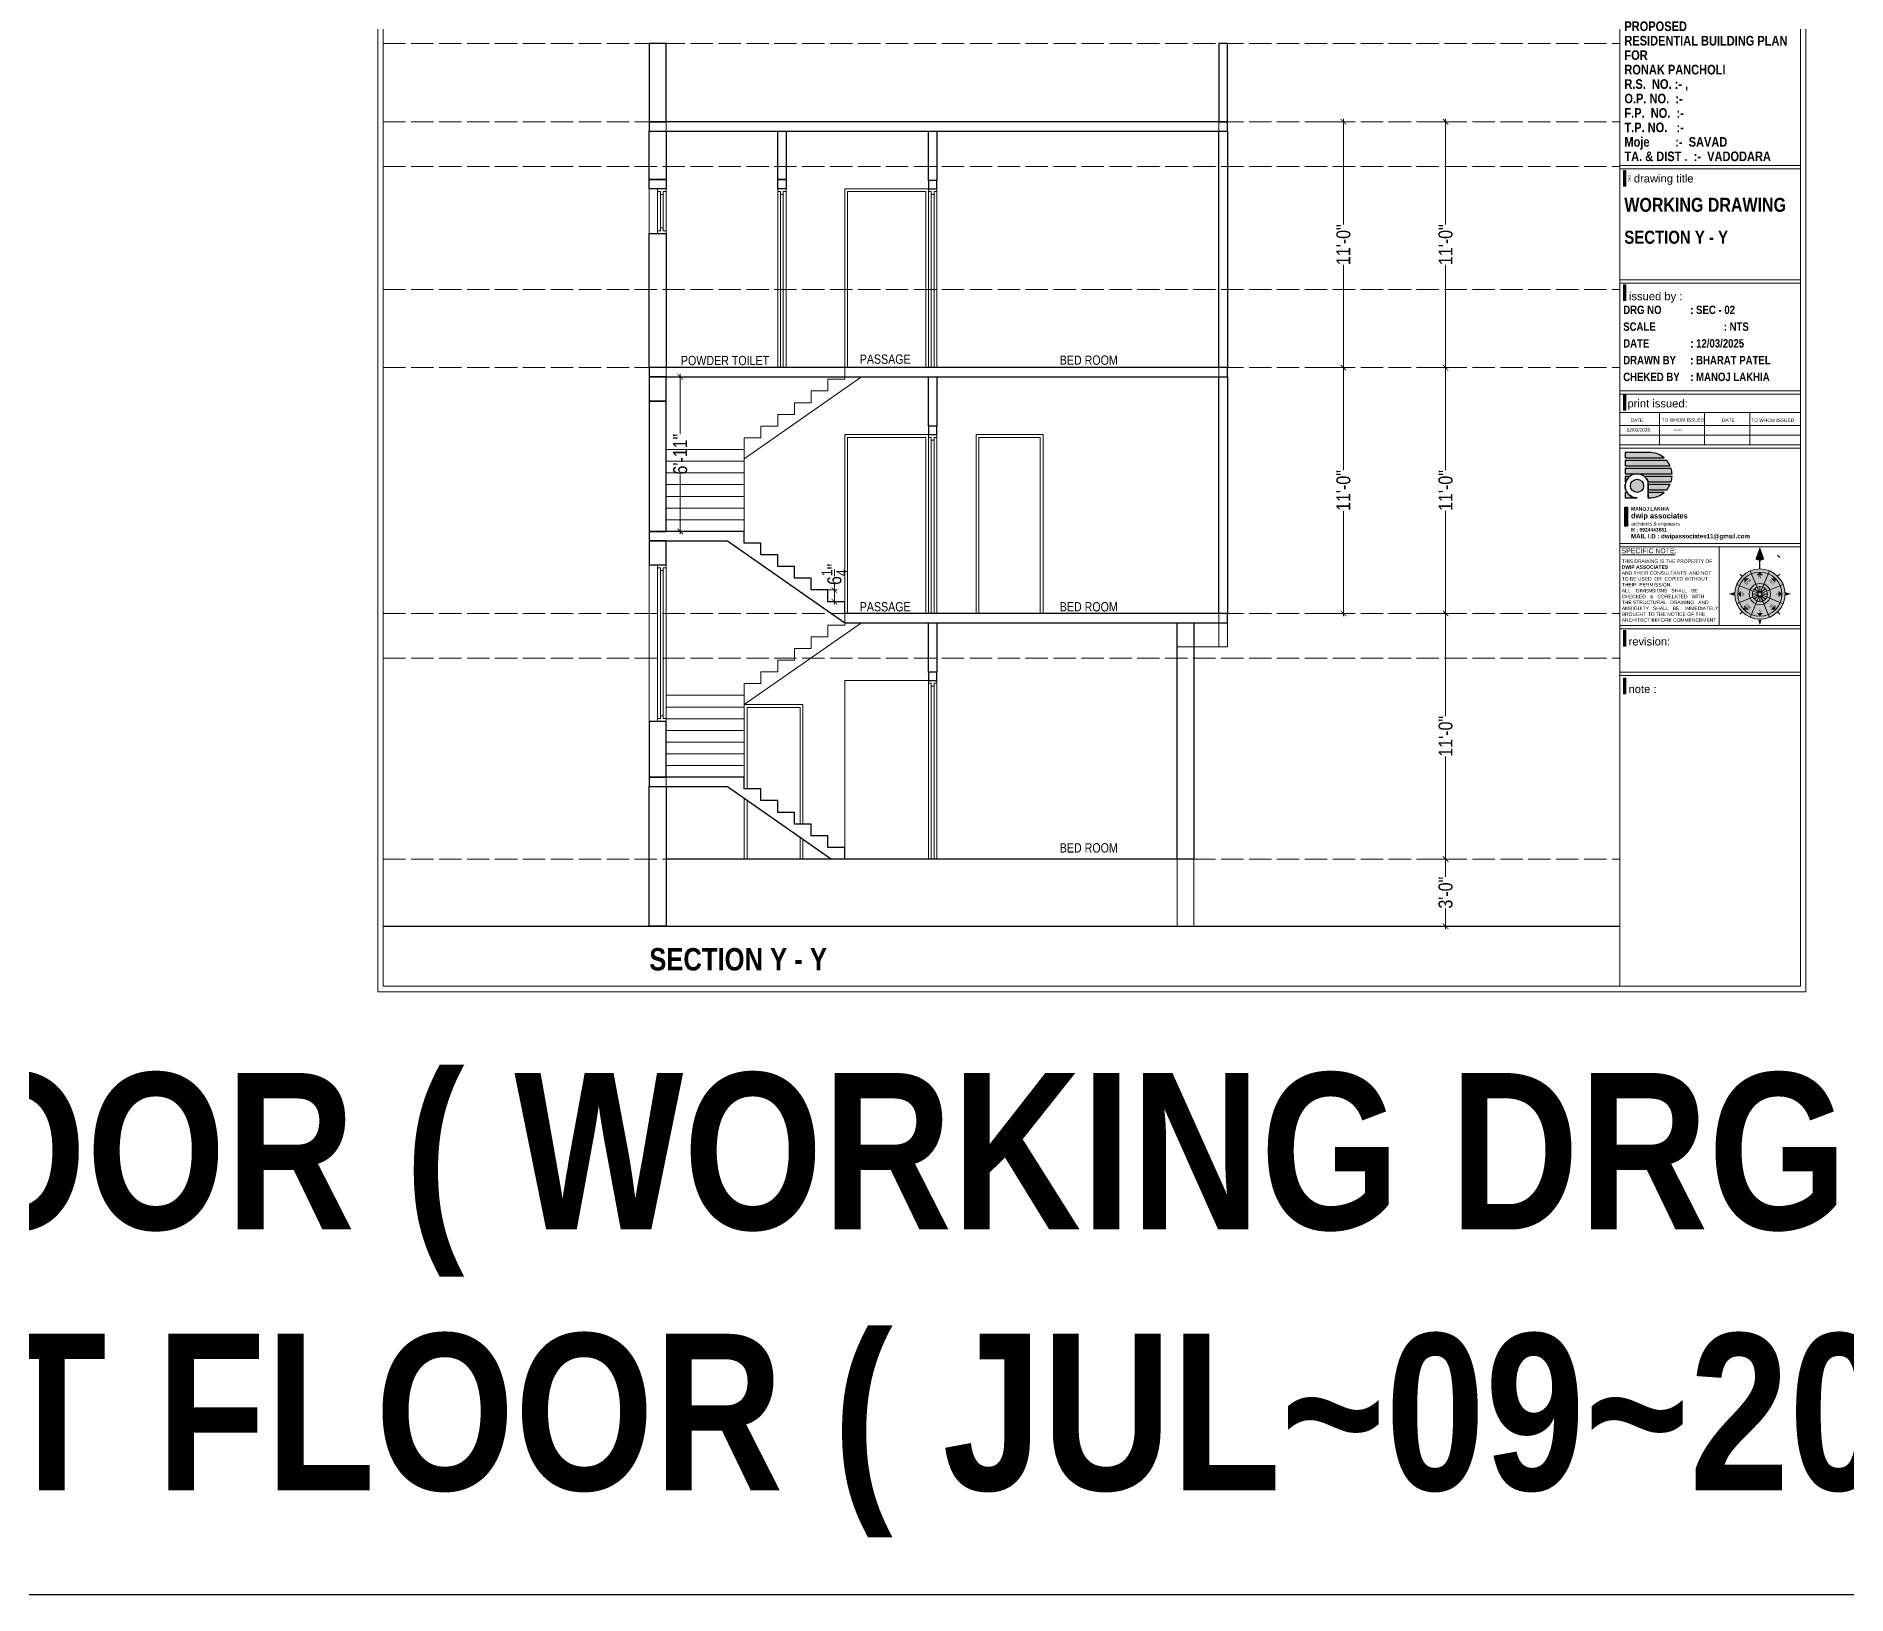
# Model space of a CAD drawing. Header units: millimetres. Extents: x 56222 to 162971, y -175692 to -121287.
# Drawn here: x 155760 to 156733, y -174656 to -173819 of the extents above; entities that cross this region are included whole.
import ezdxf
from ezdxf.enums import TextEntityAlignment as Align

# ---------------------------------------------------------------- set-up
doc = ezdxf.new("R2010")
doc.units = ezdxf.units.MM
doc.header["$MEASUREMENT"] = 0
doc.header["$PDMODE"] = 35
doc.linetypes.add('ACAD_ISO02W100', pattern=[15, 12, -3])
doc.layers.get('Defpoints').update_dxf_attribs({"color": 220})
for name, color, linetype, lineweight in [('@~LEVEL GRID LINE', 43, 'ACAD_ISO02W100', 9), ('FIRST FLOOR ( DIM )', 250, 'Continuous', 9), ('plot boundary', 26, 'Continuous', 30), ('SECTION', 7, 'Continuous', 9), ('SECTION ( DIM )', 250, 'Continuous', 18), ('SECTION ( D~W~RaiL )', 250, 'Continuous', 18), ('SECTION ( PLine )', 251, 'Continuous', 30), ('SECTION ( SLAB PLine )', 104, 'Continuous', 30), ('STAIRCASE', 45, 'Continuous', 25), ('X_SHEET', 7, 'Continuous', 9)]:
    doc.layers.add(name, color=color, linetype=linetype, lineweight=lineweight)
doc.layers.add('SECTION ( Text )', color=250, linetype='Continuous')
doc.styles.add("Cn_BT_0'-0", font='swissc.ttf')
doc.styles.add('Cn_BT_7½', font='swissc.ttf', dxfattribs={"height": 7.5})
doc.styles.add('DUTCH801', font='dutcheb.ttf', dxfattribs={"height": 6.5})
doc.styles.add('KATHA', font='swissc.ttf')
doc.styles.get("Standard").update_dxf_attribs({"font": 'arial.ttf', "height": 6})
doc.dimstyles.new('Cn_BT_7½', dxfattribs={"dimtxt": 9, "dimasz": 3, "dimexe": 1.5, "dimexo": 0, "dimgap": 0.09, "dimtad": 0, "dimdec": 3, "dimzin": 3, "dimdsep": 46, "dimlunit": 4, "dimtxsty": 'Cn_BT_7½', "dimblk": 'ARCHTICK', "dimcen": 0.09, "dimdle": 1.5, "dimclrd": 251, "dimclre": 251, "dimclrt": 14, "dimadec": 0, "dimazin": 0, "dimtfac": 0.75, "dimtdec": 3, "dimtofl": 0, "dimtmove": 0, "dimatfit": 3, "dimfxl": 0, "dimtolj": 1, "dimtzin": 0, "dimlwd": 15, "dimlwe": 15, "dimarcsym": 0})

# ---------------------------------------------------------------- blocks, each defined once
blk = doc.blocks.new('_ArchTick')
at = {"color": 0, "linetype": 'ByBlock', "const_width": 0.15}
blk.add_lwpolyline([(-0.5, -0.5), (0.5, 0.5)], dxfattribs=at)
blk = doc.blocks.new('*D257')
at = {"layer": 'Defpoints', "color": 0, "transparency": 16777216}
for p in [(156098.78, -174001.75), (156106.41, -174001.75), (156098.78, -174084.75)]:
    blk.add_point(p, dxfattribs=at)
at = {"layer": 'SECTION ( DIM )', "color": 251, "lineweight": 15, "transparency": 16777216}
for p, q in [((156098.78, -174001.75), (156107.91, -174001.75)), ((156106.41, -174000.25), (156106.41, -174032.25)), ((156106.41, -174086.25), (156106.41, -174054.25)), ((156098.78, -174084.75), (156107.91, -174084.75))]:
    blk.add_line(p, q, dxfattribs=at)
at = {"layer": 'SECTION ( DIM )', "color": 251, "lineweight": 15, "transparency": 16777216, "xscale": 3, "yscale": 3, "zscale": 3}
for p, rotation in [((156106.41, -174001.75), 90), ((156106.41, -174084.75), 270)]:
    blk.add_blockref('_ArchTick', p, dxfattribs=dict(at, rotation=rotation))
at = {"layer": 'SECTION ( DIM )', "color": 14, "transparency": 16777216, "insert": (156106.41, -174043.25), "char_height": 7.5, "attachment_point": 5, "rotation": 90, "style": 'Cn_BT_7½'}
blk.add_mtext('\\A1;6\'-11"', dxfattribs=at)
blk = doc.blocks.new('*D256')
at = {"layer": 'Defpoints', "color": 0, "transparency": 16777216}
for p in [(156445.84, -173996.75), (156462.64, -173996.75), (156453.91, -174128.75)]:
    blk.add_point(p, dxfattribs=at)
at = {"layer": 'SECTION ( DIM )', "color": 251, "lineweight": 15, "transparency": 16777216}
for p, q in [((156445.84, -173996.75), (156464.14, -173996.75)), ((156462.64, -173995.25), (156462.64, -174051.89)), ((156462.64, -174130.25), (156462.64, -174073.61)), ((156453.91, -174128.75), (156464.14, -174128.75))]:
    blk.add_line(p, q, dxfattribs=at)
at = {"layer": 'SECTION ( DIM )', "color": 251, "lineweight": 15, "transparency": 16777216, "xscale": 3, "yscale": 3, "zscale": 3}
for p, rotation in [((156462.64, -173996.75), 90), ((156462.64, -174128.75), 270)]:
    blk.add_blockref('_ArchTick', p, dxfattribs=dict(at, rotation=rotation))
at = {"layer": 'SECTION ( DIM )', "color": 14, "transparency": 16777216, "insert": (156462.64, -174062.75), "char_height": 7.5, "attachment_point": 5, "rotation": 90, "style": 'Cn_BT_7½'}
blk.add_mtext('\\A1;11\'-0"', dxfattribs=at)
blk = doc.blocks.new('*D255')
at = {"layer": 'Defpoints', "color": 0, "transparency": 16777216}
for p in [(156449.2, -173864.75), (156462.64, -173864.75), (156445.84, -173996.75)]:
    blk.add_point(p, dxfattribs=at)
at = {"layer": 'SECTION ( DIM )', "color": 251, "lineweight": 15, "transparency": 16777216}
for p, q in [((156449.2, -173864.75), (156464.14, -173864.75)), ((156462.64, -173863.25), (156462.64, -173919.89)), ((156462.64, -173998.25), (156462.64, -173941.61)), ((156445.84, -173996.75), (156464.14, -173996.75))]:
    blk.add_line(p, q, dxfattribs=at)
at = {"layer": 'SECTION ( DIM )', "color": 251, "lineweight": 15, "transparency": 16777216, "xscale": 3, "yscale": 3, "zscale": 3}
for p, rotation in [((156462.64, -173864.75), 90), ((156462.64, -173996.75), 270)]:
    blk.add_blockref('_ArchTick', p, dxfattribs=dict(at, rotation=rotation))
at = {"layer": 'SECTION ( DIM )', "color": 14, "transparency": 16777216, "insert": (156462.64, -173930.75), "char_height": 7.5, "attachment_point": 5, "rotation": 90, "style": 'Cn_BT_7½'}
blk.add_mtext('\\A1;11\'-0"', dxfattribs=at)
blk = doc.blocks.new('*D254')
at = {"layer": 'Defpoints', "color": 0, "transparency": 16777216}
for p in [(156507.29, -174128.75), (156507.29, -174260.75), (156517.51, -174260.75)]:
    blk.add_point(p, dxfattribs=at)
at = {"layer": 'SECTION ( DIM )', "color": 251, "lineweight": 15, "transparency": 16777216}
for p, q in [((156507.29, -174128.75), (156519.01, -174128.75)), ((156517.51, -174127.25), (156517.51, -174183.89)), ((156517.51, -174262.25), (156517.51, -174205.61)), ((156507.29, -174260.75), (156519.01, -174260.75))]:
    blk.add_line(p, q, dxfattribs=at)
at = {"layer": 'SECTION ( DIM )', "color": 251, "lineweight": 15, "transparency": 16777216, "xscale": 3, "yscale": 3, "zscale": 3}
for p, rotation in [((156517.51, -174128.75), 90), ((156517.51, -174260.75), 270)]:
    blk.add_blockref('_ArchTick', p, dxfattribs=dict(at, rotation=rotation))
at = {"layer": 'SECTION ( DIM )', "color": 14, "transparency": 16777216, "insert": (156517.51, -174194.75), "char_height": 7.5, "attachment_point": 5, "rotation": 90, "style": 'Cn_BT_7½'}
blk.add_mtext('\\A1;11\'-0"', dxfattribs=at)
blk = doc.blocks.new('*D253')
at = {"layer": 'Defpoints', "color": 0, "transparency": 16777216}
for p in [(156507.29, -174260.75), (156507.29, -174296.75), (156517.51, -174296.75)]:
    blk.add_point(p, dxfattribs=at)
at = {"layer": 'SECTION', "color": 251, "lineweight": 15, "transparency": 16777216}
for p, q in [((156507.29, -174260.75), (156519.01, -174260.75)), ((156517.51, -174259.25), (156517.51, -174270.2)), ((156517.51, -174298.25), (156517.51, -174287.3)), ((156507.29, -174296.75), (156519.01, -174296.75))]:
    blk.add_line(p, q, dxfattribs=at)
at = {"layer": 'SECTION', "color": 251, "lineweight": 15, "transparency": 16777216, "xscale": 3, "yscale": 3, "zscale": 3}
for p, rotation in [((156517.51, -174260.75), 90), ((156517.51, -174296.75), 270)]:
    blk.add_blockref('_ArchTick', p, dxfattribs=dict(at, rotation=rotation))
at = {"layer": 'SECTION', "color": 14, "transparency": 16777216, "insert": (156517.51, -174278.75), "char_height": 7.5, "attachment_point": 5, "rotation": 90, "style": 'Cn_BT_7½'}
blk.add_mtext('\\A1;3\'-0"', dxfattribs=at)
blk = doc.blocks.new('*D252')
at = {"layer": 'Defpoints', "color": 0, "transparency": 16777216}
for p in [(156507.29, -173996.75), (156517.51, -173996.75), (156507.29, -174128.75)]:
    blk.add_point(p, dxfattribs=at)
at = {"layer": 'SECTION ( DIM )', "color": 251, "lineweight": 15, "transparency": 16777216}
for p, q in [((156507.29, -173996.75), (156519.01, -173996.75)), ((156517.51, -173995.25), (156517.51, -174051.89)), ((156517.51, -174130.25), (156517.51, -174073.61)), ((156507.29, -174128.75), (156519.01, -174128.75))]:
    blk.add_line(p, q, dxfattribs=at)
at = {"layer": 'SECTION ( DIM )', "color": 251, "lineweight": 15, "transparency": 16777216, "xscale": 3, "yscale": 3, "zscale": 3}
for p, rotation in [((156517.51, -173996.75), 90), ((156517.51, -174128.75), 270)]:
    blk.add_blockref('_ArchTick', p, dxfattribs=dict(at, rotation=rotation))
at = {"layer": 'SECTION ( DIM )', "color": 14, "transparency": 16777216, "insert": (156517.51, -174062.75), "char_height": 7.5, "attachment_point": 5, "rotation": 90, "style": 'Cn_BT_7½'}
blk.add_mtext('\\A1;11\'-0"', dxfattribs=at)
blk = doc.blocks.new('*D251')
at = {"layer": 'Defpoints', "color": 0, "transparency": 16777216}
for p in [(156507.29, -173864.75), (156517.51, -173864.75), (156507.29, -173996.75)]:
    blk.add_point(p, dxfattribs=at)
at = {"layer": 'SECTION ( DIM )', "color": 251, "lineweight": 15, "transparency": 16777216}
for p, q in [((156507.29, -173864.75), (156519.01, -173864.75)), ((156517.51, -173863.25), (156517.51, -173919.89)), ((156517.51, -173998.25), (156517.51, -173941.61)), ((156507.29, -173996.75), (156519.01, -173996.75))]:
    blk.add_line(p, q, dxfattribs=at)
at = {"layer": 'SECTION ( DIM )', "color": 251, "lineweight": 15, "transparency": 16777216, "xscale": 3, "yscale": 3, "zscale": 3}
for p, rotation in [((156517.51, -173864.75), 90), ((156517.51, -173996.75), 270)]:
    blk.add_blockref('_ArchTick', p, dxfattribs=dict(at, rotation=rotation))
at = {"layer": 'SECTION ( DIM )', "color": 14, "transparency": 16777216, "insert": (156517.51, -173930.75), "char_height": 7.5, "attachment_point": 5, "rotation": 90, "style": 'Cn_BT_7½'}
blk.add_mtext('\\A1;11\'-0"', dxfattribs=at)
blk = doc.blocks.new('NORTH')
h = blk.add_hatch(color=9)
h.set_gradient(color1=(201, 201, 201), color2=(237, 237, 237), one_color=1, tint=0.93, name='SPHERICAL')
edge = h.paths.add_edge_path()
edge.add_arc((329168.4, -156620.1), 24.1, 0, 360)
at = {"layer": 'X_SHEET'}
for color, points in [(224, [(329168.4, -156574.8), (329168.4, -156588.4), (329164.1, -156586.7)]), (230, [(329172.6, -156586.7), (329168.4, -156588.4), (329168.4, -156574.8)]), (47, [(329165.3, -156602), (329168.4, -156598.9), (329171.4, -156602)]), (47, [(329147.2, -156620), (329150.3, -156617), (329150.3, -156623.1)]), (47, [(329153.4, -156609.4), (329153.4, -156605.1), (329157.7, -156605.1)]), (47, [(329179, -156605.1), (329183.3, -156605.1), (329183.3, -156609.4)]), (47, [(329186.5, -156623.1), (329186.5, -156617), (329189.5, -156620.1)]), (224, [(329143.4, -156619.9), (329144.3, -156618.2), (329138.4, -156619.9)]), (230, [(329144.3, -156621.6), (329143.4, -156619.9), (329138.4, -156619.9)]), (47, [(329153.4, -156635), (329153.4, -156630.7), (329157.7, -156635)]), (47, [(329179, -156635), (329183.3, -156630.7), (329183.3, -156635)]), (224, [(329193.3, -156619.9), (329192.5, -156618.2), (329198.4, -156619.9)]), (230, [(329192.5, -156621.6), (329193.3, -156619.9), (329198.4, -156619.9)]), (47, [(329171.4, -156638.2), (329165.3, -156638.1), (329168.3, -156641.2)]), (230, [(329166.7, -156644.1), (329168.4, -156645), (329168.4, -156650.1)]), (224, [(329168.4, -156645), (329170.1, -156644.1), (329168.4, -156650.1)])]:
    blk.add_hatch(color=color, dxfattribs=at).paths.add_polyline_path(points)
at = {"color": 254, "lineweight": 5}
for p, q in [((329185.4, -156582.8), (329187.6, -156585)), ((329167, -156618.7), (329163.3, -156615)), ((329168.4, -156618.2), (329168.4, -156612.9)), ((329169.7, -156618.7), (329173.4, -156615)), ((329166.5, -156620.1), (329161.2, -156620.1)), ((329167, -156621.4), (329163.3, -156625.1)), ((329168.4, -156621.9), (329168.4, -156627.2)), ((329169.7, -156621.4), (329173.4, -156625.1)), ((329170.2, -156620.1), (329175.5, -156620.1))]:
    blk.add_line(p, q, dxfattribs=at)
at = {"color": 250, "lineweight": 9}
for p, q in [((329167.6, -156618.3), (329159.1, -156597.8)), ((329169.1, -156618.3), (329177.6, -156597.8)), ((329146.1, -156610.8), (329166.6, -156619.3)), ((329151.3, -156603), (329149.2, -156600.9)), ((329170.1, -156619.3), (329190.7, -156610.8)), ((329185.4, -156603), (329187.6, -156600.9)), ((329146.1, -156629.3), (329166.6, -156620.8)), ((329159.1, -156642.4), (329167.6, -156621.8)), ((329177.6, -156642.4), (329169.1, -156621.8)), ((329170.1, -156620.8), (329190.7, -156629.3)), ((329151.3, -156637.1), (329149.2, -156639.2)), ((329185.4, -156637.1), (329187.6, -156639.2))]:
    blk.add_line(p, q, dxfattribs=at)
at = {"color": 1}
blk.add_line((329171.1, -156626.7), (329169.1, -156621.8), dxfattribs=at)
at = {"lineweight": 9}
for radius in [24.1, 21.1, 10.2, 7.18, 1.88]:
    blk.add_circle((329168.4, -156620.1), radius, dxfattribs=at)
at = {"layer": 'X_SHEET', "color": 29, "linetype": 'Continuous', "lineweight": 25}
blk.add_line((329168.4, -156595.9), (329168.4, -156588.4), dxfattribs=at)
at = {"layer": 'X_SHEET', "color": 26, "linetype": 'ByBlock', "lineweight": -2, "style": 'DUTCH801'}
for s, rotation, p in [('NW', 44.9141, (329156.2, -156607.4)), ('N', 359.9141, (329168.3, -156602.4)), ('S', 359.9141, (329168.4, -156634.9)), ('SE', 44.9141, (329178.9, -156630.5))]:
    blk.add_text(s, height=2.7, rotation=rotation, dxfattribs=at).set_placement(p, align=Align.TOP_CENTER)
for s, rotation, p in [('NE', 314.9141, (329178.9, -156609.6)), ('W', 89.9141, (329153.5, -156620)), ('SW', 314.9141, (329156.3, -156632.7)), ('E', 89.9141, (329186.1, -156619.8))]:
    blk.add_text(s, height=2.7, rotation=rotation, dxfattribs=at).set_placement(p, align=Align.CENTER)
blk = doc.blocks.new('logo')
at = {"layer": 'STAIRCASE', "linetype": 'Continuous', "ltscale": 15}
h = blk.add_hatch(color=0, dxfattribs=at)
edge = h.paths.add_edge_path()
edge.add_line((52190.2, -8438.8), (52131.5, -8438.8))
edge.add_line((52131.5, -8438.8), (52131.5, -8450.8))
edge.add_line((52131.5, -8450.8), (52219.1, -8450.8))
edge.add_arc((52186.1, -8489.7), 51, 49.5898, 85.3906)
edge = h.paths.add_edge_path()
edge.add_line((52225, -8456.8), (52131.5, -8456.8))
edge.add_line((52131.5, -8456.8), (52131.5, -8468.8))
edge.add_line((52131.5, -8468.8), (52232.6, -8468.8))
edge.add_arc((52186.1, -8489.7), 51, 24.196, 40.1809)
edge = h.paths.add_edge_path()
edge.add_line((52234.8, -8474.7), (52131.5, -8474.7))
edge.add_line((52131.5, -8474.7), (52131.5, -8486.7))
edge.add_line((52131.5, -8486.7), (52237, -8486.7))
edge.add_arc((52186.1, -8489.7), 51, 3.3421, 17.076)
edge = h.paths.add_edge_path()
edge.add_line((52237, -8492.6), (52174.8, -8492.6))
edge.add_arc((52158.3, -8513.7), 26.8, 19.8001, 51.8901, ccw=False)
edge.add_line((52183.5, -8504.6), (52234.8, -8504.6))
edge.add_arc((52186.1, -8489.7), 51, 342.9464, 356.6794)
edge = h.paths.add_edge_path()
edge.add_line((52232.6, -8510.5), (52183.5, -8510.5))
edge.add_line((52183.5, -8510.5), (52183.5, -8522.5))
edge.add_line((52183.5, -8522.5), (52225.1, -8522.5))
edge.add_arc((52186.1, -8489.7), 51, 319.8472, 335.8275)
edge = h.paths.add_edge_path()
edge.add_line((52219.2, -8528.5), (52183.5, -8528.5))
edge.add_line((52183.5, -8528.5), (52183.5, -8540.5))
edge.add_line((52183.5, -8540.5), (52190.4, -8540.5))
edge.add_arc((52186.1, -8489.7), 51, 274.8693, 310.4434)
edge = h.paths.add_edge_path()
edge.add_line((52136, -8528.5), (52131.5, -8528.5))
edge.add_line((52131.5, -8528.5), (52131.5, -8540.5))
edge.add_line((52131.5, -8540.5), (52158.3, -8540.5))
edge.add_arc((52158.3, -8513.7), 26.8, 213.4982, 270, ccw=False)
edge = h.paths.add_edge_path()
edge.add_line((52131.5, -8513.7), (52131.5, -8522.5))
edge.add_line((52131.5, -8522.5), (52133, -8522.5))
edge.add_arc((52158.3, -8513.7), 26.8, 180, 199.307, ccw=False)
edge = h.paths.add_edge_path()
edge.add_line((52131.7, -8510.5), (52131.5, -8510.5))
edge.add_line((52131.5, -8510.5), (52131.5, -8513.7))
edge.add_arc((52158.3, -8513.7), 26.8, 173.2545, 180, ccw=False)
edge = h.paths.add_edge_path()
edge.add_line((52141.8, -8492.6), (52131.5, -8492.6))
edge.add_line((52131.5, -8492.6), (52131.5, -8504.6))
edge.add_line((52131.5, -8504.6), (52133.1, -8504.6))
edge.add_arc((52158.3, -8513.7), 26.8, 128.1099, 160.1999, ccw=False)
edge = h.paths.add_edge_path()
edge.add_arc((52158.3, -8513.7), 14.8, 0, 360)
at = {"layer": 'STAIRCASE', "color": 0, "linetype": 'Continuous', "ltscale": 15}
blk.add_line((52183.5, -8540.5), (52183.5, -8504.6), dxfattribs=at)
for points in [[(52190.2, -8438.8), (52131.5, -8438.8), (52131.5, -8450.8), (52219.1, -8450.8, 0.157494)], [(52225, -8456.8), (52131.5, -8456.8), (52131.5, -8468.8), (52232.6, -8468.8, 0.06986)], [(52234.8, -8474.7), (52131.5, -8474.7), (52131.5, -8486.7), (52237, -8486.7, 0.059998)], [(52141.8, -8492.6), (52131.5, -8492.6), (52131.5, -8504.6), (52133.1, -8504.6, -0.140942)], [(52131.7, -8510.5), (52131.5, -8510.5), (52131.5, -8513.7, -0.029441)], [(52131.5, -8513.7), (52131.5, -8522.5), (52133, -8522.5, -0.084443)], [(52237, -8492.6), (52174.8, -8492.6, -0.140942), (52183.5, -8504.6), (52234.8, -8504.6, 0.059993)], [(52232.6, -8510.5), (52183.5, -8510.5), (52183.5, -8522.5), (52225.1, -8522.5, 0.069841)], [(52136, -8528.5), (52131.5, -8528.5), (52131.5, -8540.5), (52158.3, -8540.5, -0.251655)], [(52219.2, -8528.5), (52183.5, -8528.5), (52183.5, -8540.5), (52190.4, -8540.5, 0.15648)]]:
    blk.add_lwpolyline(points, format="xyb", close=True, dxfattribs=at)
blk.add_circle((52158.3, -8513.7), 14.8, dxfattribs=at)
blk.add_arc((52158.3, -8513.7), 26.8, 19.8001, 270, dxfattribs=at)
blk = doc.blocks.new('*D250')
at = {"layer": 'Defpoints', "color": 0, "transparency": 16777216}
for p in [(156185.78, -174116.18), (156185.78, -174122.47), (156189.2, -174116.18)]:
    blk.add_point(p, dxfattribs=at)
at = {"layer": 'FIRST FLOOR ( DIM )', "color": 251, "lineweight": 15, "transparency": 16777216}
for p, q in [((156189.2, -174116.18), (156189.2, -174113.18)), ((156185.78, -174116.18), (156190.7, -174116.18)), ((156185.78, -174122.47), (156190.7, -174122.47)), ((156189.2, -174123.97), (156189.2, -174116.18))]:
    blk.add_line(p, q, dxfattribs=at)
at = {"layer": 'FIRST FLOOR ( DIM )', "color": 251, "lineweight": 15, "transparency": 16777216, "xscale": 3, "yscale": 3, "zscale": 3}
for p, rotation in [((156189.2, -174116.18), 90), ((156189.2, -174122.47), 270)]:
    blk.add_blockref('_ArchTick', p, dxfattribs=dict(at, rotation=rotation))
at = {"layer": 'FIRST FLOOR ( DIM )', "color": 14, "transparency": 16777216, "insert": (156189.2, -174107.81), "char_height": 7.5, "attachment_point": 5, "rotation": 90, "style": 'Cn_BT_7½'}
blk.add_mtext('\\A1;6{\\H0.750000x;\\S1/4;}"', dxfattribs=at)

msp = doc.modelspace()

# ---------------------------------------------------------------- hatches: boundary and pattern name
at = {"layer": 'STAIRCASE', "linetype": 'Continuous', "ltscale": 15}
msp.add_hatch(color=251, dxfattribs=at).paths.add_polyline_path([(156613.7995, -174071.70945), (156615.20017, -174071.70945), (156615.20017, -174081.95307), (156613.7995, -174081.95307)])
at = {"layer": 'X_SHEET', "ltscale": 0.25}
h = msp.add_hatch(color=0, dxfattribs=at)
h.dxf.hatch_style = 1
h.paths.add_polyline_path([(156614.31054, -173890.87377), (156613.00656, -173890.87377), (156613.00656, -173899.26077), (156614.31054, -173899.26077)])
h = msp.add_hatch(color=0, dxfattribs=at)
h.dxf.hatch_style = 1
h.paths.add_polyline_path([(156614.31061, -173952.27618), (156613.00663, -173952.27618), (156613.00663, -173960.66318), (156614.31061, -173960.66318)])
h = msp.add_hatch(color=0, dxfattribs=at)
h.dxf.hatch_style = 1
h.paths.add_polyline_path([(156614.30782, -174011.26474), (156613.00384, -174011.26474), (156613.00384, -174019.65174), (156614.30782, -174019.65174)])
h = msp.add_hatch(color=0, dxfattribs=at)
h.dxf.hatch_style = 1
h.paths.add_polyline_path([(156614.31057, -174137.98741), (156613.00659, -174137.98741), (156613.00659, -174146.37441), (156614.31057, -174146.37441)])
h = msp.add_hatch(color=0, dxfattribs=at)
h.dxf.hatch_style = 1
h.paths.add_polyline_path([(156614.3105, -174163.52308), (156613.00652, -174163.52308), (156613.00652, -174171.91009), (156614.3105, -174171.91009)])

# ---------------------------------------------------------------- linework, layer by layer
at = {"layer": '@~LEVEL GRID LINE'}
for p, q in [((155946.92303, -173822.75125), (156611.09823, -173822.75125)), ((155946.92303, -173822.75125), (156611.09823, -173822.75125)), ((155946.92303, -173864.75125), (156611.09823, -173864.75125)), ((155946.92303, -173864.75125), (156611.09823, -173864.75125)), ((155946.92303, -173888.75125), (156611.09823, -173888.75125)), ((155946.92303, -173954.75125), (156611.09823, -173954.75125)), ((155946.92303, -173996.75125), (156611.09823, -173996.75125)), ((155946.92303, -173996.75125), (156611.09823, -173996.75125)), ((155946.92303, -174128.75125), (156611.09823, -174128.75125)), ((155946.92303, -174128.75125), (156611.09823, -174128.75125)), ((155946.92303, -174152.75125), (156611.09823, -174152.75125)), ((155946.92303, -174260.75125), (156611.09823, -174260.75125)), ((155946.92303, -174260.75125), (156611.09823, -174260.75125))]:
    msp.add_line(p, q, dxfattribs=at)
at = {"layer": 'plot boundary', "color": 251, "ltscale": 0.25}
msp.add_lwpolyline([(156613.7995, -174071.70945), (156615.20017, -174071.70945), (156615.20017, -174081.95307), (156613.7995, -174081.95307)], close=True, dxfattribs=at)
at = {"layer": 'SECTION'}
for p, q in [((156089.77717, -174296.75125), (156089.77717, -173822.75125)), ((156098.77717, -174084.75125), (156098.77717, -173822.75125)), ((156395.77717, -174146.75125), (156395.77717, -173822.75125)), ((156400.27717, -174146.75125), (156400.27717, -173822.75125)), ((156158.77717, -173996.75125), (156158.77717, -173869.75125)), ((156163.27717, -173996.75125), (156163.27717, -173869.75125)), ((156239.77717, -173996.75125), (156239.77717, -173869.75125)), ((156244.27717, -173996.75125), (156244.27717, -173869.75125)), ((156089.77717, -173895.75125), (156098.77717, -173895.75125)), ((156089.77717, -173900.75125), (156098.77717, -173900.75125)), ((156163.27717, -173895.75125), (156158.77717, -173895.75125)), ((156163.27717, -173900.75125), (156158.77717, -173900.75125)), ((156239.77717, -173896.25125), (156244.27717, -173896.25125)), ((156239.77717, -173900.75125), (156244.27717, -173900.75125)), ((156089.77717, -173924.75125), (156098.77717, -173924.75125)), ((156089.77717, -173996.75125), (156163.27717, -173996.75125)), ((156089.77717, -174001.75125), (156163.27717, -174001.75125)), ((156239.77717, -174128.75125), (156239.77717, -174001.75125)), ((156244.27717, -174128.75125), (156244.27717, -174001.75125)), ((156140.77717, -174084.75125), (156140.77717, -174034.46553)), ((156239.77717, -174028.25125), (156244.27717, -174028.25125)), ((156239.77717, -174032.75125), (156244.27717, -174032.75125)), ((156140.77717, -174047.03696), (156098.77717, -174047.03696)), ((156140.77717, -174053.32268), (156098.77717, -174053.32268)), ((156140.77717, -174059.60839), (156098.77717, -174059.60839)), ((156140.77717, -174065.8941), (156098.77717, -174065.8941)), ((156140.77717, -174072.17982), (156098.77717, -174072.17982)), ((156140.77717, -174078.46553), (156098.77717, -174078.46553)), ((156098.77717, -174296.75125), (156098.77717, -174089.75125)), ((156089.77717, -174102.75125), (156098.77717, -174102.75125)), ((156239.77717, -174260.75125), (156239.77717, -174133.75125)), ((156244.27717, -174260.75125), (156244.27717, -174133.75125)), ((156373.27717, -174296.75125), (156373.27717, -174133.75125)), ((156382.27717, -174296.75125), (156382.27717, -174133.75125)), ((156373.27717, -174146.75125), (156400.27717, -174146.75125)), ((156239.77717, -174160.25125), (156244.27717, -174160.25125)), ((156140.77717, -174216.75125), (156140.77717, -174166.46553)), ((156239.77717, -174164.75125), (156244.27717, -174164.75125)), ((156140.77717, -174179.03696), (156098.77717, -174179.03696)), ((156098.77717, -174186.75125), (156089.77717, -174186.75125)), ((156140.77717, -174185.32268), (156098.77717, -174185.32268)), ((156140.77717, -174191.60839), (156098.77717, -174191.60839)), ((156140.77717, -174197.8941), (156098.77717, -174197.8941)), ((156140.77717, -174204.17982), (156098.77717, -174204.17982)), ((156140.77717, -174210.46553), (156098.77717, -174210.46553)), ((155946.92303, -174296.75125), (156611.09823, -174296.75125))]:
    msp.add_line(p, q, dxfattribs=at)
for points in [[(156241.27717, -173996.75125), (156194.77717, -173996.75125), (156194.77717, -174003.03696), (156185.77717, -174003.03696), (156185.77717, -174009.32268), (156176.77717, -174009.32268), (156176.77717, -174015.60839), (156167.77717, -174015.60839), (156167.77717, -174021.8941), (156158.77717, -174021.8941), (156158.77717, -174028.17982), (156149.77717, -174028.17982), (156149.77717, -174034.46553), (156140.77717, -174034.46553), (156140.77717, -174040.75125), (156098.77717, -174040.75125)], [(156140.77717, -174045.75125), (156203.77717, -174001.75125), (156272.31633, -174001.75125)], [(156241.27717, -174128.75125), (156194.77717, -174128.75125), (156194.77717, -174135.03696), (156185.77717, -174135.03696), (156185.77717, -174141.32268), (156176.77717, -174141.32268), (156176.77717, -174147.60839), (156167.77717, -174147.60839), (156167.77717, -174153.8941), (156158.77717, -174153.8941), (156158.77717, -174160.17982), (156149.77717, -174160.17982), (156149.77717, -174166.46553), (156140.77717, -174166.46553), (156140.77717, -174172.75125), (156098.77717, -174172.75125)], [(156140.77717, -174177.75125), (156203.77717, -174133.75125), (156272.31633, -174133.75125)], [(156140.77717, -174223.03696), (156140.77717, -174177.75125), (156172.27717, -174177.75125), (156172.27717, -174241.8941)], [(156142.27717, -174223.03696), (156142.27717, -174179.25125), (156170.77717, -174179.25125), (156170.77717, -174241.8941)], [(156140.77717, -174260.75125), (156140.77717, -174228.03696)], [(156142.27717, -174260.75125), (156142.27717, -174229.08458)], [(156170.77717, -174248.98934), (156170.77717, -174260.75125)], [(156172.27717, -174250.03696), (156172.27717, -174260.75125)]]:
    msp.add_lwpolyline(points, dxfattribs=at)
msp.add_lwpolyline([(156400.27717, -174146.75125), (156395.77717, -174146.75125), (156395.77717, -174133.75125), (156400.27717, -174133.75125)], close=True, dxfattribs=at)
at = {"layer": 'SECTION ( D~W~RaiL )'}
for points in [[(156098.77717, -173924.75125), (156098.77717, -173923.25125), (156097.27717, -173923.25125), (156097.27717, -173921.75125), (156095.77717, -173921.75125), (156095.77717, -173903.75125), (156097.27717, -173903.75125), (156097.27717, -173902.25125), (156098.77717, -173902.25125), (156098.77717, -173900.75125), (156094.27717, -173900.75125), (156094.27717, -173902.25125), (156095.77717, -173902.25125), (156095.77717, -173903.75125), (156097.27717, -173903.75125), (156097.27717, -173921.75125), (156095.77717, -173921.75125), (156095.77717, -173923.25125), (156094.27717, -173923.25125), (156094.27717, -173924.75125), (156098.77717, -173924.75125), (156098.77717, -173900.75125), (156094.27717, -173900.75125), (156094.27717, -173924.75125)], [(156163.27717, -173996.75125), (156163.27717, -173996.75125), (156161.77717, -173996.75125), (156161.77717, -173996.75125), (156160.27717, -173996.75125), (156160.27717, -173903.75125), (156161.77717, -173903.75125), (156161.77717, -173902.25125), (156163.27717, -173902.25125), (156163.27717, -173900.75125), (156158.77717, -173900.75125), (156158.77717, -173902.25125), (156160.27717, -173902.25125), (156160.27717, -173903.75125), (156161.77717, -173903.75125), (156161.77717, -173996.75125), (156160.27717, -173996.75125), (156160.27717, -173996.75125), (156158.77717, -173996.75125), (156158.77717, -173996.75125), (156163.27717, -173996.75125), (156163.27717, -173900.75125), (156158.77717, -173900.75125), (156158.77717, -173996.75125)], [(156244.27717, -173996.75125), (156244.27717, -173996.75125), (156242.77717, -173996.75125), (156242.77717, -173996.75125), (156241.27717, -173996.75125), (156241.27717, -173903.75125), (156242.77717, -173903.75125), (156242.77717, -173902.25125), (156244.27717, -173902.25125), (156244.27717, -173900.75125), (156239.77717, -173900.75125), (156239.77717, -173902.25125), (156241.27717, -173902.25125), (156241.27717, -173903.75125), (156242.77717, -173903.75125), (156242.77717, -173996.75125), (156241.27717, -173996.75125), (156241.27717, -173996.75125), (156239.77717, -173996.75125), (156239.77717, -173996.75125), (156244.27717, -173996.75125), (156244.27717, -173900.75125), (156239.77717, -173900.75125), (156239.77717, -173996.75125)], [(156244.27717, -174128.75125), (156244.27717, -174128.75125), (156242.77717, -174128.75125), (156242.77717, -174128.75125), (156241.27717, -174128.75125), (156241.27717, -174035.75125), (156242.77717, -174035.75125), (156242.77717, -174034.25125), (156244.27717, -174034.25125), (156244.27717, -174032.75125), (156239.77717, -174032.75125), (156239.77717, -174034.25125), (156241.27717, -174034.25125), (156241.27717, -174035.75125), (156242.77717, -174035.75125), (156242.77717, -174128.75125), (156241.27717, -174128.75125), (156241.27717, -174128.75125), (156239.77717, -174128.75125), (156239.77717, -174128.75125), (156244.27717, -174128.75125), (156244.27717, -174032.75125), (156239.77717, -174032.75125), (156239.77717, -174128.75125)], [(156098.77717, -174186.75125), (156098.77717, -174185.25125), (156097.27717, -174185.25125), (156097.27717, -174183.75125), (156095.77717, -174183.75125), (156095.77717, -174105.75125), (156097.27717, -174105.75125), (156097.27717, -174104.25125), (156098.77717, -174104.25125), (156098.77717, -174102.75125), (156094.27717, -174102.75125), (156094.27717, -174104.25125), (156095.77717, -174104.25125), (156095.77717, -174105.75125), (156097.27717, -174105.75125), (156097.27717, -174183.75125), (156095.77717, -174183.75125), (156095.77717, -174185.25125), (156094.27717, -174185.25125), (156094.27717, -174186.75125), (156098.77717, -174186.75125), (156098.77717, -174102.75125), (156094.27717, -174102.75125), (156094.27717, -174186.75125)], [(156244.27717, -174260.75125), (156244.27717, -174260.75125), (156242.77717, -174260.75125), (156242.77717, -174260.75125), (156241.27717, -174260.75125), (156241.27717, -174167.75125), (156242.77717, -174167.75125), (156242.77717, -174166.25125), (156244.27717, -174166.25125), (156244.27717, -174164.75125), (156239.77717, -174164.75125), (156239.77717, -174166.25125), (156241.27717, -174166.25125), (156241.27717, -174167.75125), (156242.77717, -174167.75125), (156242.77717, -174260.75125), (156241.27717, -174260.75125), (156241.27717, -174260.75125), (156239.77717, -174260.75125), (156239.77717, -174260.75125), (156244.27717, -174260.75125), (156244.27717, -174164.75125), (156239.77717, -174164.75125), (156239.77717, -174260.75125)]]:
    msp.add_lwpolyline(points, close=True, dxfattribs=at)
for points in [[(156239.77717, -173996.75125), (156239.77717, -173900.75125), (156194.77717, -173900.75125), (156194.77717, -173996.75125)], [(156238.27717, -173996.75125), (156238.27717, -173902.25125), (156196.27717, -173902.25125), (156196.27717, -173996.75125)], [(156239.77717, -174128.75125), (156239.77717, -174032.75125), (156194.77717, -174032.75125), (156194.77717, -174128.75125)], [(156238.27717, -174128.75125), (156238.27717, -174034.25125), (156196.27717, -174034.25125), (156196.27717, -174128.75125)], [(156265.27717, -174128.75125), (156265.27717, -174032.75125), (156301.27717, -174032.75125), (156301.27717, -174128.75125)], [(156266.77717, -174128.75125), (156266.77717, -174034.25125), (156299.77717, -174034.25125), (156299.77717, -174128.75125)], [(156239.77717, -174260.75125), (156239.77717, -174164.75125), (156194.77717, -174164.75125), (156194.77717, -174260.75125)]]:
    msp.add_lwpolyline(points, dxfattribs=at)
at = {"layer": 'SECTION ( PLine )'}
for points in [[(156089.77717, -173864.75125), (156098.77717, -173864.75125), (156098.77717, -173822.75125), (156089.77717, -173822.75125)], [(156395.77717, -173864.75125), (156400.27717, -173864.75125), (156400.27717, -173822.75125), (156395.77717, -173822.75125)], [(156098.77717, -173895.75125), (156089.77717, -173895.75125), (156089.77717, -173869.75125), (156098.77717, -173869.75125)], [(156163.27717, -173895.75125), (156158.77717, -173895.75125), (156158.77717, -173869.75125), (156163.27717, -173869.75125)], [(156244.27717, -173896.25125), (156239.77717, -173896.25125), (156239.77717, -173869.75125), (156244.27717, -173869.75125)], [(156400.27717, -173996.75125), (156395.77717, -173996.75125), (156395.77717, -173869.75125), (156400.27717, -173869.75125)], [(156089.77717, -173924.75125), (156098.77717, -173924.75125), (156098.77717, -173996.75125), (156089.77717, -173996.75125)], [(156244.27717, -174028.25125), (156239.77717, -174028.25125), (156239.77717, -174001.75125), (156244.27717, -174001.75125)], [(156400.27717, -174128.75125), (156395.77717, -174128.75125), (156395.77717, -174001.75125), (156400.27717, -174001.75125)], [(156089.77717, -174084.75125), (156098.77717, -174084.75125), (156098.77717, -174014.75125), (156089.77717, -174014.75125)], [(156244.27717, -174160.25125), (156239.77717, -174160.25125), (156239.77717, -174133.75125), (156244.27717, -174133.75125)], [(156382.27717, -174260.75125), (156373.27717, -174260.75125), (156373.27717, -174133.75125), (156382.27717, -174133.75125)], [(156089.77717, -174216.75125), (156098.77717, -174216.75125), (156098.77717, -174186.75125), (156089.77717, -174186.75125)], [(156098.77717, -174296.75125), (156089.77717, -174296.75125), (156089.77717, -174221.75125), (156098.77717, -174221.75125)]]:
    msp.add_lwpolyline(points, close=True, dxfattribs=at)
for points in [[(156382.27717, -174260.75125), (156098.77717, -174260.75125)], [(155946.92303, -174296.75125), (156611.09817, -174296.75125)], [(155946.92303, -174296.75125), (156611.09817, -174296.75125)]]:
    msp.add_lwpolyline(points, dxfattribs=at)
at = {"layer": 'SECTION ( SLAB PLine )', "color": 1}
for points in [[(156089.77717, -173869.75125), (156400.27717, -173869.75125), (156400.27717, -173864.75125), (156089.77717, -173864.75125)], [(156098.77717, -173900.75125), (156089.77717, -173900.75125), (156089.77717, -173895.75125), (156098.77717, -173895.75125)], [(156163.27717, -173900.75125), (156158.77717, -173900.75125), (156158.77717, -173895.75125), (156163.27717, -173895.75125)], [(156239.77717, -173900.75125), (156244.27717, -173900.75125), (156244.27717, -173896.25125), (156239.77717, -173896.25125)], [(156089.77717, -174001.75125), (156400.27717, -174001.75125), (156400.27717, -173996.75125), (156089.77717, -173996.75125)], [(156089.77717, -174014.75125), (156098.77717, -174014.75125), (156098.77717, -174001.75125), (156089.77717, -174001.75125)], [(156239.77717, -174032.75125), (156244.27717, -174032.75125), (156244.27717, -174028.25125), (156239.77717, -174028.25125)], [(156400.27717, -174133.75125), (156400.27717, -174128.75125), (156194.77717, -174128.75125), (156194.77717, -174122.46553), (156185.77717, -174122.46553), (156185.77717, -174116.17982), (156176.77717, -174116.17982), (156176.77717, -174109.8941), (156167.77717, -174109.8941), (156167.77717, -174103.60839), (156158.77717, -174103.60839), (156158.77717, -174097.32268), (156149.77717, -174097.32268), (156149.77717, -174091.03696), (156140.77717, -174091.03696), (156140.77717, -174084.75125), (156089.77717, -174084.75125), (156089.77717, -174089.75125), (156131.77717, -174089.75125), (156194.77717, -174133.75125)], [(156089.77717, -174102.75125), (156098.77717, -174102.75125), (156098.77717, -174089.75125), (156089.77717, -174089.75125)], [(156239.77717, -174164.75125), (156244.27717, -174164.75125), (156244.27717, -174160.25125), (156239.77717, -174160.25125)]]:
    msp.add_lwpolyline(points, close=True, dxfattribs=at)
msp.add_lwpolyline([(156382.27717, -174260.75125), (156194.77717, -174260.75125), (156194.77717, -174254.46553), (156185.77717, -174254.46553), (156185.77717, -174248.17982), (156176.77717, -174248.17982), (156176.77717, -174241.8941), (156167.77717, -174241.8941), (156167.77717, -174235.60839), (156158.77717, -174235.60839), (156158.77717, -174229.32268), (156149.77717, -174229.32268), (156149.77717, -174223.03696), (156140.77717, -174223.03696), (156140.77717, -174216.75125), (156089.77717, -174216.75125), (156089.77717, -174221.75125), (156131.77717, -174221.75125), (156187.61808, -174260.75125)], dxfattribs=at)
at = {"layer": 'X_SHEET', "color": 0, "linetype": 'Continuous', "lineweight": 9}
for p, q in [((156611.09645, -174020.88769), (156708.06856, -174020.88769)), ((156632.36953, -174020.88769), (156632.36953, -174038.2774)), ((156656.60561, -174020.88769), (156656.60561, -174038.2774)), ((156680.83296, -174020.88769), (156680.83296, -174038.2774)), ((156708.06856, -174027.93177), (156611.09699, -174027.93177)), ((156708.06856, -174033.10458), (156611.09754, -174033.10458))]:
    msp.add_line(p, q, dxfattribs=at)
at = {"layer": 'X_SHEET', "linetype": 'Continuous'}
msp.add_line((156612.05669, -174097.24919), (156640.80235, -174097.24919), dxfattribs=at)
at = {"layer": 'X_SHEET', "color": 1, "lineweight": 30}
msp.add_lwpolyline([(154711.25874, -172132.95107), (157705.48342, -172132.95107), (157705.48342, -174655.79245), (154711.25874, -174655.79245)], close=True, dxfattribs=at)
at = {"layer": 'X_SHEET'}
for points in [[(156711.0714, -174331.9085), (155943.92303, -174331.9085), (155943.92303, -173796.97569), (156711.0714, -173796.97569)], [(155946.92303, -174328.9085), (156611.09823, -174328.9085), (156611.09823, -173799.97569), (155946.92303, -173799.97569)], [(156611.09808, -173888.26998), (156708.07128, -173888.26998), (156708.07132, -173799.97569), (156611.09808, -173799.97569)], [(156611.09808, -173799.97569), (156708.07128, -173799.97569), (156708.07138, -174328.9085), (156611.09818, -174328.9085)], [(156708.07132, -173890.0668), (156611.09808, -173890.0668), (156611.09808, -173949.68732), (156708.07132, -173949.68732)], [(156611.09808, -173951.48413), (156708.07132, -173951.48413), (156708.07132, -174009.25388), (156611.09808, -174009.25388)], [(156611.09808, -174038.2774), (156708.06856, -174038.2774), (156708.06856, -174011.0507), (156611.09808, -174011.0507)], [(156611.09808, -174040.07422), (156708.07132, -174040.07422), (156708.07132, -174091.24531), (156611.09808, -174091.24531)], [(156664.52585, -174135.18582), (156611.09808, -174135.18582), (156611.09808, -174093.04213), (156664.52585, -174093.04213)], [(156611.09808, -174135.18582), (156708.07132, -174135.18582), (156708.07132, -174093.04213), (156611.09808, -174093.04213)], [(156611.09808, -174136.98264), (156708.07132, -174136.98264), (156708.07132, -174160.32106), (156611.09808, -174160.32106)], [(156708.07124, -174162.11788), (156611.09808, -174162.11788), (156611.09823, -174328.9085), (156708.07143, -174328.9085)]]:
    msp.add_lwpolyline(points, close=True, dxfattribs=at)
at = {"layer": 'X_SHEET', "color": 0, "ltscale": 0.25}
for points in [[(156613.00656, -173890.87377), (156614.31054, -173890.87377), (156614.31054, -173899.26077), (156613.00656, -173899.26077)], [(156613.00663, -173952.27618), (156614.31061, -173952.27618), (156614.31061, -173960.66318), (156613.00663, -173960.66318)], [(156613.00384, -174011.26474), (156614.30782, -174011.26474), (156614.30782, -174019.65174), (156613.00384, -174019.65174)], [(156613.00659, -174137.98741), (156614.31057, -174137.98741), (156614.31057, -174146.37441), (156613.00659, -174146.37441)], [(156613.00652, -174163.52308), (156614.3105, -174163.52308), (156614.3105, -174171.91009), (156613.00652, -174171.91009)]]:
    msp.add_lwpolyline(points, close=True, dxfattribs=at)

# ---------------------------------------------------------------- block references
at = {"xscale": 0.5602052887008367, "yscale": 0.5602052887008367, "zscale": 0.5602052887008367, "rotation": 0.02728220597180475}
msp.add_blockref('NORTH', (-27757.32188, -86466.81185), dxfattribs=at)
at = {"layer": 'STAIRCASE', "color": 251, "linetype": 'Continuous', "xscale": 0.2395125656039454, "yscale": 0.2395125656039454, "zscale": 0.2395125656039454}
msp.add_blockref('logo', (144127.74526, -172021.15231), dxfattribs=at)

# ---------------------------------------------------------------- texts
at = {"layer": 'plot boundary', "color": 251, "ltscale": 0.25, "insert": (156617.10349, -174071.70945), "char_height": 2.8741508, "attachment_point": 1}
msp.add_mtext('{\\fArial|b1|i0|c0|p34;\\H0.6667x;MANOJ LAKHIA\\fBankGothic Lt BT|b1|i0|c0|p34;\\P\\fBankGothic Md BT|b1|i0|c0|p34;\\H1.5x;dwip associates\\P\\fBankGothic Lt BT|b0|i0|c0|p34;\\H0.6667x;architects & engineers\\P\\fStylus BT|b1|i0|c0|p34;\\H0.9999x;M : 9924443651\\P\\H1.25x;MAIL I.D : dwipassociates11@gmail.com}', dxfattribs=at)
at = {"layer": 'SECTION ( Text )', "char_height": 5, "attachment_point": 5, "style": 'KATHA'}
for s, insert in [('POWDER TOILET', (156130.47937, -173992.98399)), ('PASSAGE', (156216.50024, -173992.2623)), ('BED ROOM', (156325.85125, -173992.79997)), ('PASSAGE', (156216.50024, -174125.22869)), ('BED ROOM', (156325.85125, -174125.22869)), ('BED ROOM', (156325.85125, -174254.70945))]:
    msp.add_mtext(s, dxfattribs=dict(at, insert=insert))
at = {"layer": 'X_SHEET', "color": 0, "linetype": 'Continuous', "attachment_point": 1, "style": "Cn_BT_0'-0"}
for s, insert, char_height, line_spacing_factor in [('{\\fSwis721 Cn BT|b1|i0|c0|p34;PROPOSED\\PRESIDENTIAL BUILDING PLAN\\PFOR\\P\\C5;RONAK PANCHOLI  \\C1; \\C29;\\P\\C0;R.S.  NO. :- , \\PO.P. NO.  :-      \\PF.P.  NO.  :-          \\PT.P. NO.   :-  \\PMoje ^I    :-  SAVAD\\PTA. & DIST .  :-  VADODARA}', (156613.53407, -173810.84993), 5.1745668, 0.9), ('\\A1;{\\fSwis721 Cn BT|b1|i0|c0|p34;DRG NO ^I: SEC - 02 \\PSCALE ^I^I: NTS\\PDATE ^I^I: 12/03/2025\\P\\A0;DRAWN BY ^I: BHARAT PATEL\\PCHEKED BY ^I: MANOJ LAKHIA}', (156612.90037, -173963.49074), 4.5, 1.2)]:
    msp.add_mtext(s, dxfattribs=dict(at, insert=insert, char_height=char_height, line_spacing_factor=line_spacing_factor))
at = {"layer": 'X_SHEET', "color": 0, "ltscale": 0.25, "insert": (156615.61625, -173897.31683), "char_height": 1.289322, "attachment_point": 1, "rotation": 90}
msp.add_mtext('DRG :', dxfattribs=at)
at = {"layer": 'X_SHEET', "color": 0, "ltscale": 0.25, "char_height": 4.2977407, "attachment_point": 1}
for s, insert in [('{\\fSwis721 Ex BT|b0|i0|c0|p34;drawing title}', (156618.61869, -173893.03773)), ('issued by :', (156615.98147, -173956.26994)), ('{\\fArial|b0|i0|c0|p34;print issued:}', (156615.18597, -174013.84313))]:
    msp.add_mtext(s, dxfattribs=dict(at, insert=insert))
at = {"layer": 'X_SHEET', "ltscale": 0.25, "attachment_point": 1}
for s, insert, char_height, style in [('{\\fSwis721 Cn BT|b1|i0|c0|p34;WORKING DRAWING}', (156613.51024, -173905.57515), 7.5, 'KATHA'), ('{\\fSwis721 Cn BT|b1|i0|c0|p34;\\C29;SECTION Y - Y}', (156089.77717, -174308.49768), 12, "Cn_BT_0'-0")]:
    msp.add_mtext(s, dxfattribs=dict(at, insert=insert, char_height=char_height, style=style))
at = {"layer": 'X_SHEET', "color": 0, "ltscale": 0.25, "insert": (156613.51024, -173923.24261), "char_height": 7, "attachment_point": 1, "style": 'KATHA'}
msp.add_mtext('{\\fSwis721 Cn BT|b1|i0|c0|p34;SECTION Y - Y }', dxfattribs=at)
at = {"layer": 'X_SHEET', "color": 0, "linetype": 'Continuous', "attachment_point": 1}
for s, insert, char_height in [('{\\fArial|b0|i0|c0|p34;DATE}', (156616.8241, -174024.13879), 1.8382165), ('{\\fArial|b0|i0|c0|p34;TO WHOM ISSUED}', (156633.56468, -174023.98061), 1.8382165), ('{\\fArial|b0|i0|c0|p34;DATE}', (156665.99225, -174024.13879), 1.8382165), ('{\\fArial|b0|i0|c0|p34;TO WHOM ISSUED}', (156681.74667, -174024.13879), 1.8382165), ('{\\fArial|b0|i0|c0|p34;-----}', (156640.09363, -174029.15343), 1.8382165), ('THIS DRAWING IS THE PROPERTY OF \\P{\\fArial|b1|i0|c0|p34;\\C59;DWIP ASSOCIATES\\C29; \\fArial|b0|i0|c0|p34;\\P}AND THEIR CONSULTANTS  AND NOT \\PTO BE USED  OR  COPIED WITHOUT \\PTHEIR  PERMISSION.\\PALL    DIMENSIONS   SHALL   BE   \\PCHECKED   &   CORELATED   WITH   \\PTHE STRUCTURAL   DRAWING   AND   \\PAMBIGUITY   SHALL   BE    IMMEDIATELY \\PBROUGHT TO THE NOTICE OF THE \\PARCHITECT BEFORE COMMENCEMENT', (156612.1295, -174099.77152), 1.8967202)]:
    msp.add_mtext(s, dxfattribs=dict(at, insert=insert, char_height=char_height))
at = {"layer": 'X_SHEET', "color": 0, "linetype": 'Continuous', "insert": (156614.73528, -174029.3116), "char_height": 1.838217, "attachment_point": 1, "style": 'KATHA'}
msp.add_mtext('12/03/2025', dxfattribs=at)
at = {"layer": 'X_SHEET', "linetype": 'Continuous', "insert": (156612.044, -174093.78992), "char_height": 2.6552016, "attachment_point": 1}
msp.add_mtext('SPECIFIC NOTE:', dxfattribs=at)
at = {"layer": 'X_SHEET', "color": 29, "ltscale": 0.25, "char_height": 4.2977407, "attachment_point": 1}
for s, insert in [('{\\C0;revision:}', (156615.77683, -174141.68937)), ('{\\C0;note :}', (156615.77676, -174167.22505))]:
    msp.add_mtext(s, dxfattribs=dict(at, insert=insert))
at = {"layer": 'X_SHEET', "color": 5, "insert": (155140.71074, -174375.59904), "char_height": 84, "attachment_point": 1, "style": "Cn_BT_0'-0"}
msp.add_mtext('{\\fSwis721 Cn BT|b1|i0|c0|p34;GROUND FLOOR ( WORKING DRG. ) ( G.F. - F.F. - S.F. )\\PREVISE FIRST FLOOR ( JUL~09~2025 )}', dxfattribs=at)

# ---------------------------------------------------------------- dimensions: what is measured, and where the dimension line sits
at = {"layer": 'FIRST FLOOR ( DIM )', "color": 1}
dim = msp.add_linear_dim(base=(156189.1995, -174116.17982), p1=(156185.77717, -174122.46553), p2=(156185.77717, -174116.17982), angle=90, dimstyle='Cn_BT_7½', dxfattribs=at)
dim.commit()
dim.dimension.update_dxf_attribs({"geometry": '*D250', "text_midpoint": (156189.1995, -174107.81242)})
at = {"layer": 'SECTION', "color": 5}
dim = msp.add_linear_dim(base=(156517.50532, -174296.75125), p1=(156507.28704, -174260.75125), p2=(156507.28704, -174296.75125), angle=90, dimstyle='Cn_BT_7½', override={"dimtmove": 1}, dxfattribs=at)
dim.commit()
dim.dimension.update_dxf_attribs({"geometry": '*D253', "text_midpoint": (156517.50532, -174278.75125)})
at = {"layer": 'SECTION ( DIM )'}
for base, p1, p2, picture, middle in [((156462.64221, -173864.75125), (156445.84209, -173996.75125), (156449.2021, -173864.75125), '*D255', (156462.64221, -173930.75125)), ((156462.64221, -173996.75125), (156453.90623, -174128.75125), (156445.84209, -173996.75125), '*D256', (156462.64221, -174062.75125))]:
    dim = msp.add_linear_dim(base=base, p1=p1, p2=p2, angle=90, dimstyle='Cn_BT_7½', override={"dimtmove": 1}, dxfattribs=at)
    dim.commit()
    dim.dimension.update_dxf_attribs({"geometry": picture, "text_midpoint": middle})
for base, p1, p2, picture, middle in [((156517.50532, -173864.75125), (156507.28704, -173996.75125), (156507.28704, -173864.75125), '*D251', (156517.50532, -173930.75125)), ((156517.50532, -173996.75125), (156507.28704, -174128.75125), (156507.28704, -173996.75125), '*D252', (156517.50532, -174062.75125)), ((156106.41017, -174001.75125), (156098.77717, -174084.75125), (156098.77717, -174001.75125), '*D257', (156106.41017, -174043.25125)), ((156517.50532, -174260.75125), (156507.28704, -174128.75125), (156507.28704, -174260.75125), '*D254', (156517.50532, -174194.75125))]:
    dim = msp.add_linear_dim(base=base, p1=p1, p2=p2, angle=90, dimstyle='Cn_BT_7½', dxfattribs=at)
    dim.commit()
    dim.dimension.update_dxf_attribs({"geometry": picture, "text_midpoint": middle})

doc.saveas('drawing.dxf')
